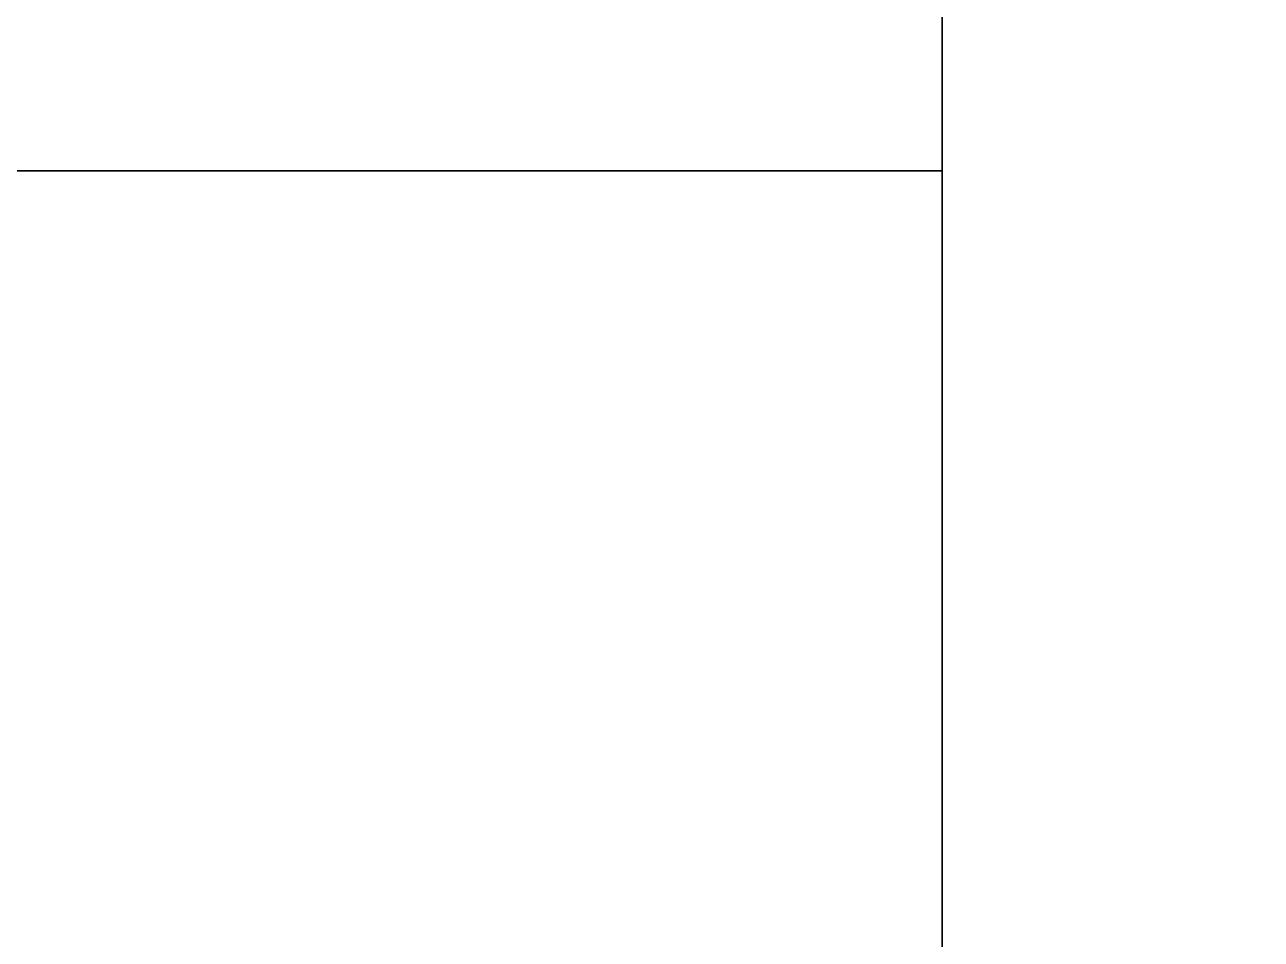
# Model space of a CAD drawing. Extents: x -80 to 2901, y -3352 to 80.
# Drawn here: x 2254.29 to 2260.64, y -1339.45 to -1334.75 of the extents above; entities that cross this region are included whole.
import ezdxf

# ---------------------------------------------------------------- set-up
doc = ezdxf.new("R2010")
doc.units = 0

# ---------------------------------------------------------------- blocks, each defined once
blk = doc.blocks.new('cocina Juan v2.alacena 2p.Lateral Izquierdo1', base_point=(0, 18, 686))
at = {"layer": 'blanco', "color": 0}
for points in [[(18, 18, 686), (18, 577, 686), (0, 577, 686), (0, 18, 686)], [(18, 577, 20), (18, 18, 20), (0, 18, 20), (0, 577, 20)]]:
    blk.add_3dface(points, dxfattribs=at)
at = {"layer": 'e-Roble nebraska gris', "color": 0}
blk.add_3dface([(18, 18, 20), (18, 18, 686), (0, 18, 686), (0, 18, 20)], dxfattribs=at)
blk = doc.blocks.new('cocina Juan v2.alacena 2p.Lateral Izquierdo')
at = {"layer": 'Blanco'}
blk.add_blockref('cocina Juan v2.alacena 2p.Lateral Izquierdo1', (0, 18, 686), dxfattribs=at)
blk = doc.blocks.new('cocina Juan v2.alacena 2p.Door Std (doble) [1] (1)', base_point=(1.5, 0, 686))
at = {"layer": 'e-Roble Nebraska gris', "color": 0}
blk.add_3dface([(1.5, 18, 686), (1.5, 18), (398.5, 18), (398.5, 18, 686)], dxfattribs=at)
at = {"layer": 'e-roble nebraska gris', "color": 0}
for points in [[(398.5, 0, 686), (1.5, 0, 686), (1.5, 18, 686), (398.5, 18, 686)], [(1.5, 18), (1.5, 0), (398.5, 0), (398.5, 18)], [(1.5, 18, 686), (1.5, 0, 686), (1.5, 0), (1.5, 18)]]:
    blk.add_3dface(points, dxfattribs=at)
blk = doc.blocks.new('cocina Juan v2.alacena 2p.Door Std (doble) [1]')
at = {"layer": 'e-Roble Nebraska gris'}
blk.add_blockref('cocina Juan v2.alacena 2p.Door Std (doble) [1] (1)', (1.5, 0, 686), dxfattribs=at)
blk = doc.blocks.new('cocina Juan v2.alacena 2p')
at = {"layer": 'cocina Juan v2.alacena 2p.Door Std (doble) [1]'}
blk.add_blockref('cocina Juan v2.alacena 2p.Door Std (doble) [1]', (0, 0), dxfattribs=at)
at = {"layer": 'cocina Juan v2.alacena 2p.Lateral Izquierdo'}
blk.add_blockref('cocina Juan v2.alacena 2p.Lateral Izquierdo', (0, 0), dxfattribs=at)

msp = doc.modelspace()

# ---------------------------------------------------------------- block references
at = {"rotation": -90}
msp.add_blockref('cocina Juan v2.alacena 2p', (2241, -1334, 1900), dxfattribs=at)

doc.saveas('drawing.dxf')
